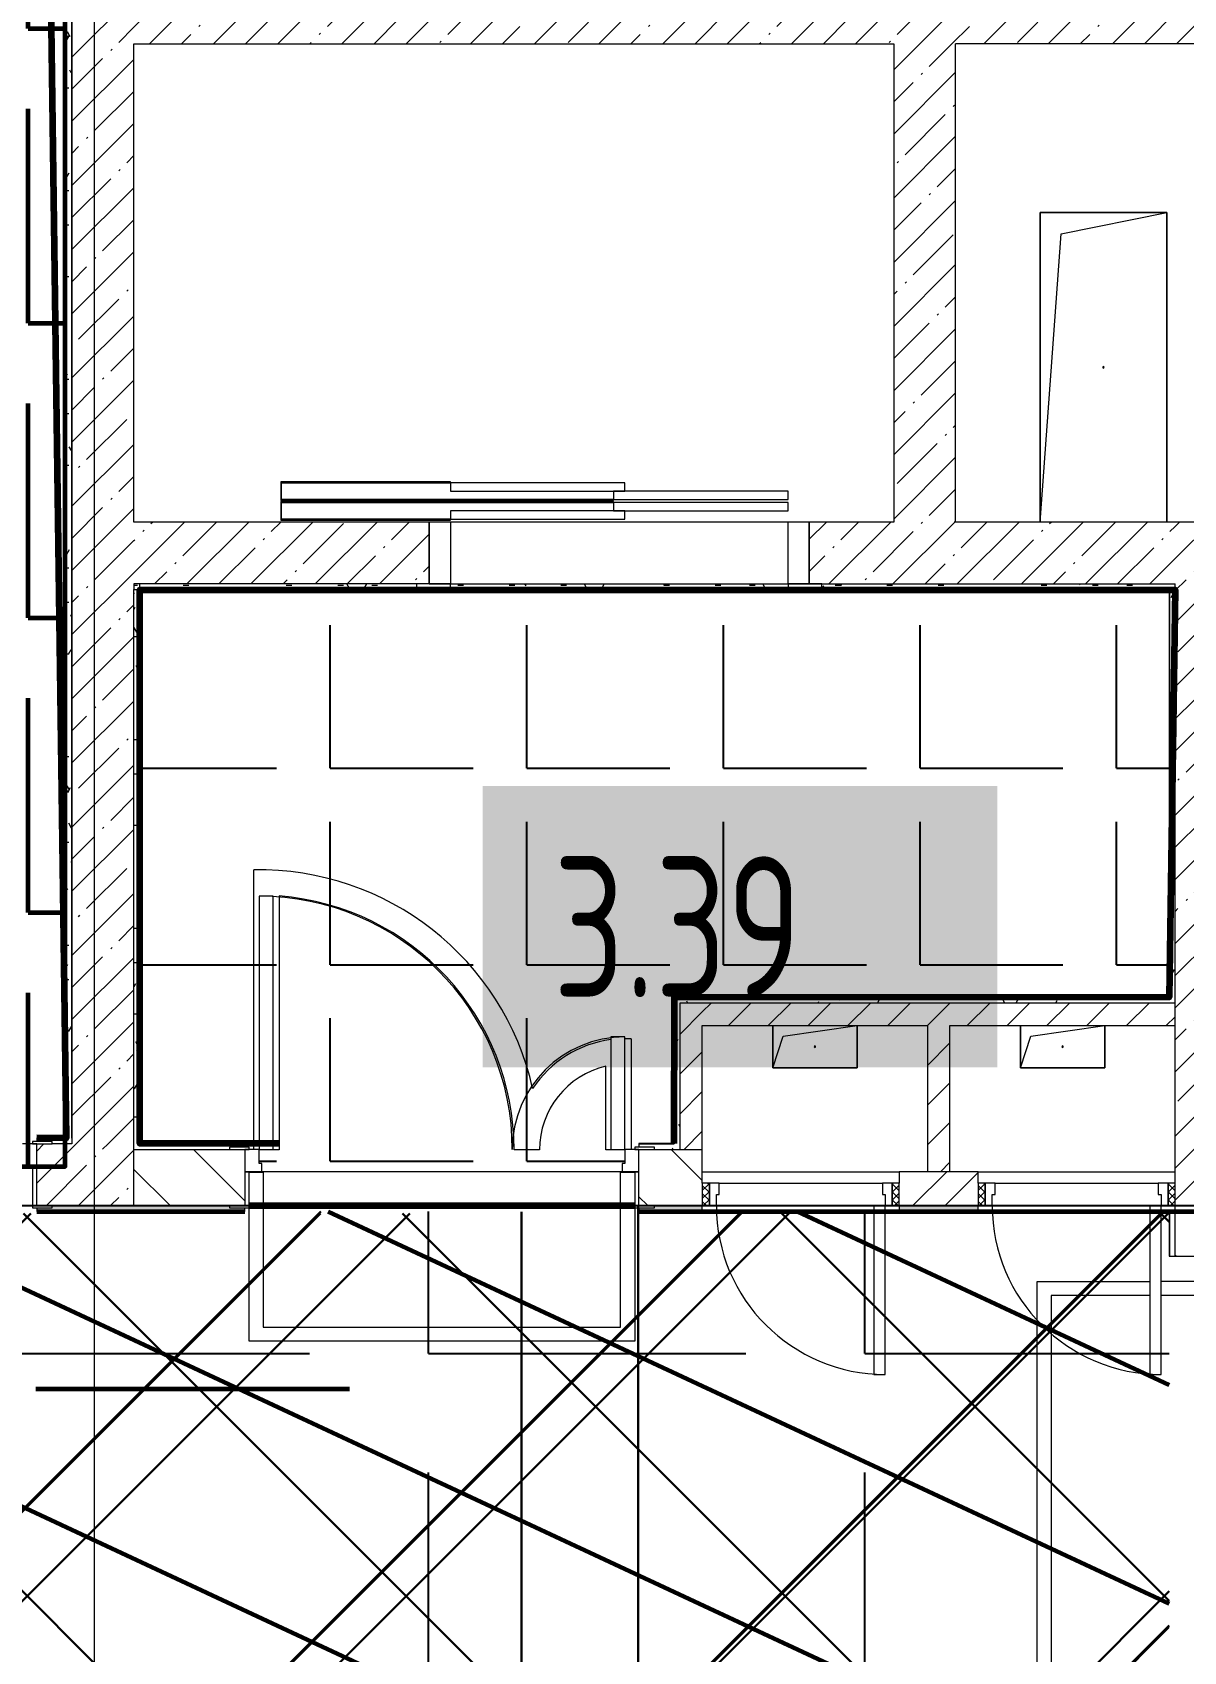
# Model space of a CAD drawing. Header units: millimetres. Extents: x -164500 to 426394, y -51911 to 102118.
# Drawn here: x 383667 to 387757, y 11815 to 17571 of the extents above; entities that cross this region are included whole.
import ezdxf

# ---------------------------------------------------------------- set-up
doc = ezdxf.new("R2010")
doc.units = ezdxf.units.MM
for name, color, linetype, lineweight in [('0) шлифовка', 5, 'Continuous', 60), ('1.4) Плинтус ПЛ-4', 6, 'Continuous', 60), ('284 стык. профилей', 1, 'Continuous', 120), ('370 ПК-1', 200, 'Continuous', 120), ('374 ПК-4', 211, 'Continuous', 120), ('469 плитка КР10 лестницы', 130, 'Continuous', 60), ('5.2) Л-1 Линолеум', 100, 'Continuous', 30), ('7.5) НЗ Линолеум Темпо ПЛЮС', 134, 'Continuous', 30), ('A-DOOR-2', 7, 'Continuous', 5), ('A-DOOR-FRAM-2', 7, 'Continuous', 5), ('A-FLOR', 7, 'Continuous', 9), ('A-GENM', 7, 'Continuous', 9), ('A-WALL', 7, 'Continuous', 5), ('I-WALL', 7, 'Continuous', 5), ('Оси', 7, 'Continuous', 9)]:
    doc.layers.add(name, color=color, linetype=linetype, lineweight=lineweight)
for name, color, linetype in [('1.2) плитка КР3', 160, 'Continuous'), ('2) защита вин плитк', 6, 'Continuous'), ('3.2.3) П-13', 5, 'Continuous')]:
    doc.layers.add(name, color=color, linetype=linetype)
for name, color, linetype, lineweight, true_color in [('A-DOOR-1', 7, 'Continuous', 5, 0xc0c0c0), ('A-DOOR-FRAM-1', 7, 'Continuous', 5, 0xc0c0c0), ('A-WALL-1', 9, 'Continuous', 5, 0x808080), ('A-WALL-FNSH-1', 9, 'Continuous', 5, 0x808080)]:
    doc.layers.add(name, color=color, linetype=linetype, lineweight=lineweight, true_color=true_color)
doc.styles.add('СПДС', font='ГОСТ тип А.ttf', dxfattribs={"width": 0.9})
pattern_1 = [(45, (289227.4, 1e-08), (-114.04925, 114.04925), []), (45, (289341.45, 1e-08), (-114.04925, 114.04925), [201.612, -40.322, 6.706, -33.617])]
pattern_2 = [(135, (289227.4, 1e-08), (-141.42136, -141.42136), [])]
pattern_3 = [(45, (289227.4, 1e-08), (-70.71068, 70.71068), [])]
pattern_4 = [(0, (289227.4, 1e-08), (243.84, 60.96), [20.117, -162.763, 20.117, -162.763, -975.36]), (0, (289227.4, 1e-08), (243.84, 60.96), [-365.76, 20.117, -345.643, 20.117, -162.763, -426.72]), (0, (289227.4, 1e-08), (243.84, 60.96), [-914.4, 20.117, -101.803, 20.117, -284.683]), (120, (289318.84, 30.48), (-174.71291, 180.691634), [20.117, -162.763, 20.117, -162.763, -975.36]), (120, (289318.84, 30.48), (-174.71291, 180.691634), [-365.76, 20.117, -345.643, 20.117, -162.763, -426.72]), (120, (289318.84, 30.48), (-174.71291, 180.691634), [-914.4, 20.117, -101.803, 20.117, -284.683]), (240, (289349.32, 152.4), (-69.12709, -241.651634), [20.117, -162.763, 20.117, -162.763, -975.36]), (240, (289349.32, 152.4), (-69.12709, -241.651634), [-365.76, 20.117, -345.643, 20.117, -162.763, -426.72]), (240, (289349.32, 152.4), (-69.12709, -241.651634), [-914.4, 20.117, -101.803, 20.117, -284.683])]
pattern_5 = [(45, (374218.4, 26822.1), (-747.606, 747.606), [])]

# ---------------------------------------------------------------- blocks, each defined once
blk = doc.blocks.new('GM_Отверстие прямоугольное _в плите_ - Отверстие-21604515-Объем проектирования 3 этажа')
at = {"layer": 'A-GENM'}
for p, q in [((-225, -550), (-225, 550)), ((-225, 550), (225, 550)), ((225, 550), (-225, 550)), ((-225, 550), (-225, -550)), ((-150, 475), (225, 550)), ((225, 550), (225, -550)), ((225, -550), (225, 550)), ((-225, -550), (-150, 475))]:
    blk.add_line(p, q, dxfattribs=at)
for start, end in [(360, 180), (180, 360)]:
    blk.add_arc((0, 0), 2.5, start, end, dxfattribs=at)
blk = doc.blocks.new('GM_Отверстие прямоугольное _в плите_ - Отверстие-21620300-Объем проектирования 3 этажа')
at = {"layer": 'A-GENM'}
for p, q in [((-150, -75), (-150, 75)), ((-150, 75), (-150, -75)), ((-112.5, 37.5), (150, 75)), ((150, 75), (150, -75)), ((150, -75), (150, 75)), ((-150, -75), (-112.5, 37.5)), ((150, -75), (-150, -75)), ((-150, -75), (150, -75))]:
    blk.add_line(p, q, dxfattribs=at)
for start, end in [(360, 180), (180, 360)]:
    blk.add_arc((0, 0), 2.5, start, end, dxfattribs=at)

msp = doc.modelspace()

# ---------------------------------------------------------------- hatches: boundary and pattern name
at = {"layer": '0) шлифовка', "true_color": 0x2776bb}
h = msp.add_hatch(dxfattribs=at)
h.set_pattern_fill('ANSI31', color=152, scale=222, angle=110)
h.set_pattern_definition([(155, (374218.4, 26829), (-297.882, -638.81), [])])
h.paths.add_polyline_path([(387706.402, 13379), (387677.402, 13379), (374218.402, 13379), (374218.402, 10620), (378430.902, 10620), (378430.902, 10621), (379212.402, 10621), (384786.395, 10621), (384786.395, 10622), (386435.177, 10622), (386625.402, 10621.105), (386625.402, 11341), (387706.402, 11341)])
at = {"layer": '1.2) плитка КР3'}
h = msp.add_hatch(dxfattribs=at)
h.set_pattern_fill('ANGLE', color=256, scale=100)
h.set_pattern_definition([(0, (378438.4, 17050), (0, 698.5), [508, -190.5]), (90, (378438.4, 17050), (-698.5, 4e-14), [508, -190.5])])
h.paths.add_polyline_path([(387706.402, 15589), (384048.402, 15589), (384048.402, 13621), (384422.402, 13621), (384446.633, 13600), (384472.402, 13600), (384472.402, 13550), (384482.402, 13550), (384482.402, 13520), (384437.402, 13520), (384437.402, 13400), (385807.402, 13400), (385807.402, 13520), (385762.402, 13520), (385762.402, 13550), (385772.402, 13550), (385772.402, 13600), (385807.402, 13600), (385807.402, 13608), (385822.402, 13608), (385822.402, 13620), (385822.402, 13621), (385946.402, 13621), (385946.402, 14141), (387706.402, 14141)])
at = {"layer": '2) защита вин плитк'}
h = msp.add_hatch(dxfattribs=at)
h.set_pattern_fill('ANSI31', color=256, scale=333)
h.set_pattern_definition(pattern_5)
h.paths.add_polyline_path([(387706.402, 13372.054), (387677.402, 13372.054), (374218.402, 13372.054), (374218.402, 10613.054), (378430.902, 10613.054), (378430.902, 10614.054), (379212.402, 10614.054), (384786.395, 10614.054), (384786.395, 10615.054), (386435.177, 10615.054), (386625.402, 10614.159), (386625.402, 11334.054), (387706.402, 11334.054)])
h = msp.add_hatch(dxfattribs=at)
h.set_pattern_fill('ANSI31', color=256, scale=333)
h.set_pattern_definition(pattern_5)
h.paths.add_polyline_path([(387706.402, 13372.054), (387677.402, 13372.054), (374218.402, 13372.054), (374218.402, 10613.054), (378430.902, 10613.054), (378430.902, 10614.054), (379212.402, 10614.054), (384786.395, 10614.054), (384786.395, 10615.054), (386435.177, 10615.054), (386625.402, 10614.159), (386625.402, 11334.054), (387706.402, 11334.054)])
at = {"layer": '3.2.3) П-13'}
h = msp.add_hatch(dxfattribs=at)
h.set_pattern_fill('ANGLE', color=256, scale=222)
h.set_pattern_definition([(0, (374218.4, 26829), (0, 1550.67), [1127.76, -422.91]), (90, (374218.4, 26829), (-1550.67, 9e-14), [1127.76, -422.91])])
h.paths.add_polyline_path([(387706.402, 13379), (387677.402, 13379), (374218.402, 13379), (374218.402, 10620), (378430.902, 10620), (378430.902, 10621), (379212.402, 10621), (384786.395, 10621), (384786.395, 10622), (386435.177, 10622), (386625.402, 10621.105), (386625.402, 11341), (387706.402, 11341)])
at = {"layer": '469 плитка КР10 лестницы'}
h = msp.add_hatch(dxfattribs=at)
h.set_pattern_fill('ANGLE', color=256, scale=150)
h.set_pattern_definition([(0, (494712.8, 27014.1), (0, 1047.75), [762, -285.75]), (90, (494712.8, 27014.1), (-1047.75, 6e-14), [762, -285.75])])
h.paths.add_polyline_path([(382279.402, 13539.059), (383783.402, 13539.059), (383783.402, 17770.059), (382279.402, 17770.059)])
at = {"layer": '5.2) Л-1 Линолеум'}
h = msp.add_hatch(dxfattribs=at)
h.set_pattern_fill('ANSI37', color=256, scale=300)
h.set_pattern_definition([(45, (374218.4, 26829), (-673.52, 673.52), []), (135, (374218.4, 26829), (-673.52, -673.52), [])])
h.paths.add_polyline_path([(387706.402, 13372.054), (387677.402, 13372.054), (374218.402, 13372.054), (374218.402, 10613.054), (378430.902, 10613.054), (378430.902, 10614.054), (379212.402, 10614.054), (384786.395, 10614.054), (384786.395, 10615.054), (386435.177, 10615.054), (386625.402, 10614.159), (386625.402, 11334.054), (387706.402, 11334.054)])
at = {"layer": '7.5) НЗ Линолеум Темпо ПЛЮС'}
h = msp.add_hatch(dxfattribs=at)
h.set_pattern_fill('ANSI31', color=256, scale=333)
h.set_pattern_definition([(45, (374218.4, 26829), (-747.606, 747.606), [])])
h.paths.add_polyline_path([(387706.402, 13379), (387677.402, 13379), (374218.402, 13379), (374218.402, 10620), (378430.902, 10620), (378430.902, 10621), (379212.402, 10621), (384786.395, 10621), (384786.395, 10622), (386435.177, 10622), (386625.402, 10621.105), (386625.402, 11341), (387706.402, 11341)])
at = {"layer": 'A-DOOR-2'}
h = msp.add_hatch(dxfattribs=at)
h.set_pattern_fill('FP_119', color=256, angle=180, style=0, pattern_type=2)
h.set_pattern_definition([(315, (384458.491, 13335.315), (14.14214, 14.14214), []), (45, (384458.491, 13335.315), (-14.14214, 14.14214), [])])
h.paths.add_polyline_path([(386047.402, 13400), (386072.402, 13402.222), (386072.402, 13480), (386047.402, 13480), (386047.402, 13436.679)])
h = msp.add_hatch(dxfattribs=at)
h.set_pattern_fill('FP_119', color=256, angle=180, style=0, pattern_type=2)
h.set_pattern_definition([(315, (385438.491, 13335.315), (14.14214, 14.14214), []), (45, (385438.491, 13335.315), (-14.14214, 14.14214), [])])
h.paths.add_polyline_path([(387052.402, 13400), (387052.402, 13480), (387027.402, 13480), (387027.402, 13400)])
at = {"layer": 'A-DOOR-FRAM-2'}
h = msp.add_hatch(dxfattribs=at)
h.set_pattern_fill('FP_120', color=256, angle=180, style=0, pattern_type=2)
h.set_pattern_definition([(225, (386581.286, 13335.315), (14.1421, -14.1421), []), (315, (386581.286, 13335.315), (14.1421, 14.1421), [])])
h.paths.add_polyline_path([(386747.402, 13400), (386747.402, 13480), (386722.402, 13480), (386722.402, 13400)])
h = msp.add_hatch(dxfattribs=at)
h.set_pattern_fill('FP_120', color=256, angle=180, style=0, pattern_type=2)
h.set_pattern_definition([(225, (387561.286, 13335.315), (14.1421, -14.1421), []), (315, (387561.286, 13335.315), (14.1421, 14.1421), [])])
h.paths.add_polyline_path([(387702.402, 13400), (387727.402, 13400), (387727.402, 13480), (387702.402, 13480), (387702.402, 13402.5)])
at = {"layer": 'I-WALL'}
h = msp.add_hatch(dxfattribs=at)
h.set_pattern_fill('FP_191', color=256, style=0, pattern_type=2)
h.set_pattern_definition(pattern_4)
h.paths.add_polyline_path([(383807.402, 13640), (383805.346, 17770), (383787.402, 17770), (383787.402, 13641)])
h = msp.add_hatch(dxfattribs=at)
h.set_pattern_fill('FP_1', color=256, style=0, pattern_type=2)
h.set_pattern_definition(pattern_1)
h.paths.add_polyline_path([(384027.402, 13620), (384027.402, 17750), (383807.402, 17750), (383807.402, 13620), (383901.696, 13620)])
h = msp.add_hatch(dxfattribs=at)
h.set_pattern_fill('FP_1', color=256, style=0, pattern_type=2)
h.set_pattern_definition(pattern_1)
h.paths.add_polyline_path([(389787.402, 17530), (389807.402, 17530), (389807.402, 17750), (384027.402, 17750), (384027.402, 17530), (389760.468, 17530)])
h = msp.add_hatch(dxfattribs=at)
h.set_pattern_fill('FP_1', color=256, style=0, pattern_type=2)
h.set_pattern_definition(pattern_1)
h.paths.add_polyline_path([(386727.402, 15830), (386947.402, 15830), (386947.402, 17530), (386727.402, 17530), (386727.402, 17123.184)])
h = msp.add_hatch(dxfattribs=at)
h.set_pattern_fill('FP_1', color=256, style=0, pattern_type=2)
h.set_pattern_definition(pattern_1)
h.paths.add_polyline_path([(386427.402, 15610), (387727.402, 15610), (387727.402, 15830), (386427.402, 15830), (386427.402, 15651.044)])
h.paths.add_polyline_path([(384047.402, 15610), (385077.402, 15610), (385077.402, 15830), (384027.402, 15830), (384027.402, 15610), (384047.182, 15610)])
h = msp.add_hatch(dxfattribs=at)
h.set_pattern_fill('FP_1', color=256, style=0, pattern_type=2)
h.set_pattern_definition(pattern_1)
h.paths.add_polyline_path([(387947.402, 13620), (387947.402, 15830), (387727.402, 15830), (387727.402, 13620), (387927.402, 13620)])
h = msp.add_hatch(dxfattribs=at)
h.set_pattern_fill('FP_191', color=256, style=0, pattern_type=2)
h.set_pattern_definition(pattern_4)
h.paths.add_polyline_path([(384038.132, 13600), (384047.402, 13600), (384047.402, 15589), (384027.402, 15590), (384027.402, 13600)])
h.paths.add_polyline_path([(384047.402, 15590), (384047.182, 15610), (384027.402, 15610), (384029.458, 15590), (384038.132, 15590)])
h = msp.add_hatch(dxfattribs=at)
h.set_pattern_fill('FP_191', color=256, style=0, pattern_type=2)
h.set_pattern_definition(pattern_4)
h.paths.add_polyline_path([(387707.402, 15590), (387707.112, 15610), (384047.402, 15610), (384048.98, 15590), (386947.402, 15590)])
h = msp.add_hatch(dxfattribs=at)
h.set_pattern_fill('FP_191', color=256, style=0, pattern_type=2)
h.set_pattern_definition(pattern_4)
h.paths.add_polyline_path([(387727.402, 14140), (387727.399, 14140.241), (387727.402, 15610), (387707.402, 15589), (387707.402, 14140)])
h.paths.add_polyline_path([(387707.402, 15590), (387727.402, 15610), (387707.402, 15610)])
h = msp.add_hatch(dxfattribs=at)
h.set_pattern_fill('FP_191', color=256, style=0, pattern_type=2)
h.set_pattern_definition(pattern_4)
h.paths.add_polyline_path([(385967.402, 13620), (385967.402, 14140), (385947.402, 14140), (385947.402, 13620)])
h = msp.add_hatch(dxfattribs=at)
h.set_pattern_fill('FP_191', color=256, style=0, pattern_type=2)
h.set_pattern_definition(pattern_4)
h.paths.add_polyline_path([(387420.76, 14120), (387727.402, 14120), (387706.402, 14140), (385967.402, 14140), (385967.402, 14120), (387353.503, 14120)])
h.paths.add_polyline_path([(387727.402, 14120), (387727.402, 14140), (387707.402, 14140)])
h = msp.add_hatch(dxfattribs=at)
h.set_pattern_fill('FP_22', color=256, style=0, pattern_type=2)
h.set_pattern_definition(pattern_3)
h.paths.add_polyline_path([(385967.402, 13600), (386047.402, 13600), (386047.402, 14120), (385967.402, 14120), (385967.402, 13620)])
h = msp.add_hatch(dxfattribs=at)
h.set_pattern_fill('FP_22', color=256, style=0, pattern_type=2)
h.set_pattern_definition(pattern_3)
h.paths.add_polyline_path([(386977.784, 14040), (387727.402, 14040), (387727.402, 14120), (386047.402, 14120), (386047.402, 14040), (386927.402, 14040)])
h = msp.add_hatch(dxfattribs=at)
h.set_pattern_fill('FP_22', color=256, style=0, pattern_type=2)
h.set_pattern_definition(pattern_3)
h.paths.add_polyline_path([(386847.402, 13520), (386927.402, 13520), (386927.402, 14040), (386847.402, 14040), (386847.402, 13828.885)])
h = msp.add_hatch(dxfattribs=at)
h.set_pattern_fill('FP_1', color=256, style=0, pattern_type=2)
h.set_pattern_definition(pattern_1)
h.paths.add_polyline_path([(383737.402, 13400), (384027.402, 13400), (384027.402, 13620), (383682.402, 13620), (383682.402, 13400), (383717.402, 13400)])
h.paths.add_polyline_path([(382282.402, 13400), (382281.047, 13620), (382037.402, 13620), (382037.402, 13400), (382257.402, 13400)])
h = msp.add_hatch(dxfattribs=at)
h.set_pattern_fill('FP_191', color=256, style=0, pattern_type=2)
h.set_pattern_definition(pattern_4)
h.paths.add_polyline_path([(383805.169, 13620), (383807.402, 13620), (383807.402, 13640), (383682.402, 13640), (383682.402, 13628), (383737.402, 13628), (383737.402, 13620), (383787.402, 13620)])
h.paths.add_polyline_path([(382280.402, 13628), (382277.402, 13640), (382257.402, 13640), (382257.402, 13628), (382277.402, 13628)])
h.paths.add_polyline_path([(382280.802, 13628), (382282.402, 13628), (382282.402, 13640), (382278.402, 13640)])
h = msp.add_hatch(dxfattribs=at)
h.set_pattern_fill('FP_23', color=256, style=0, pattern_type=2)
h.set_pattern_definition(pattern_2)
h.paths.add_polyline_path([(384027.402, 13400), (384422.402, 13400), (384422.402, 13600), (384027.402, 13600), (384027.402, 13436.679)])
h.paths.add_polyline_path([(385822.402, 13400), (386047.402, 13400), (386047.402, 13600), (385822.402, 13600), (385822.402, 13436.679)])
h = msp.add_hatch(dxfattribs=at)
h.set_pattern_fill('FP_191', color=256, style=0, pattern_type=2)
h.set_pattern_definition(pattern_4)
h.paths.add_polyline_path([(385967.402, 13600), (385967.402, 13620), (385947.402, 13620)])
h.paths.add_polyline_path([(385946.602, 13600), (385967.402, 13600), (385946.402, 13620), (385822.402, 13620), (385822.402, 13608), (385877.402, 13608), (385877.402, 13600), (385904.962, 13600)])
h.paths.add_polyline_path([(384080.27, 13600), (384367.402, 13600), (384367.402, 13608), (384422.402, 13608), (384422.402, 13620), (384048.402, 13620), (384047.402, 13600)])
h = msp.add_hatch(dxfattribs=at)
h.set_pattern_fill('FP_1', color=256, style=0, pattern_type=2)
h.set_pattern_definition(pattern_1)
h.paths.add_polyline_path([(388877.402, 13400), (388877.402, 13620), (387727.402, 13620), (387727.402, 13400), (388847.402, 13400)])
h = msp.add_hatch(dxfattribs=at)
h.set_pattern_fill('FP_79', color=256, style=0, pattern_type=2)
h.set_pattern_definition([(45, (289227.4, 1e-08), (-171.0739, 171.0739), []), (45, (289341.45, 1e-08), (-171.0739, 171.0739), [])])
h.paths.add_polyline_path([(386927.402, 13400), (387027.402, 13400), (387027.402, 13520), (386747.402, 13520), (386747.402, 13400), (386926.745, 13400)])
h = msp.add_hatch(dxfattribs=at)
h.set_pattern_fill('FP_191', color=256, style=0, pattern_type=2)
h.set_pattern_definition(pattern_4)
h.paths.add_polyline_path([(386747.402, 13380), (387027.402, 13380), (387027.402, 13400), (386747.402, 13400)])
h.paths.add_polyline_path([(386047.402, 13380), (386047.402, 13400), (385877.402, 13400), (385877.402, 13392), (385822.402, 13392), (385823.824, 13380), (386040.116, 13380)])
h.paths.add_polyline_path([(382017.402, 13380), (382282.402, 13380), (382282.402, 13392), (382227.402, 13392), (382227.402, 13400), (381507.402, 13400), (381507.402, 13392), (381477.402, 13392), (381477.402, 13380), (381862.58, 13380)])
h.paths.add_polyline_path([(383888.044, 13380), (384422.402, 13380), (384422.402, 13392), (384367.402, 13392), (384367.402, 13400), (383737.402, 13400), (383737.402, 13392), (383682.402, 13392), (383683.75, 13380), (383807.402, 13380)])
h.paths.add_polyline_path([(380527.402, 13380), (380527.402, 13392), (380497.402, 13392), (380497.402, 13400), (379657.402, 13400), (379657.402, 13392), (379627.402, 13392), (379627.402, 13380), (380497.402, 13380)])
h.paths.add_polyline_path([(378637.402, 13380), (378677.402, 13380), (378677.402, 13392), (378647.402, 13392), (378647.402, 13400), (377427.402, 13400), (377427.402, 13380), (378600.952, 13380)])
h.paths.add_polyline_path([(374218.402, 13380), (374337.402, 13380), (374337.402, 13392), (374307.402, 13392), (374307.402, 13400), (374217.402, 13400), (374218.087, 13386.305)])
h.paths.add_polyline_path([(376727.402, 13380), (376727.402, 13400), (376545.801, 13400), (376545.801, 13380), (376677.402, 13380)])
h.paths.add_polyline_path([(375287.402, 13380), (375845.801, 13380), (375845.801, 13400), (375317.402, 13400), (375317.402, 13392), (375287.402, 13392)])
h = msp.add_hatch(dxfattribs=at)
h.set_pattern_fill('FP_23', color=256, style=0, pattern_type=2)
h.set_pattern_definition(pattern_2)
h.paths.add_polyline_path([(387927.402, 10600), (387927.402, 11320), (387727.402, 11320), (387727.402, 10600), (387845.348, 10600)])
h.paths.add_polyline_path([(387924.04, 13220), (387927.402, 13220), (387927.402, 13400), (387727.402, 13400), (387727.402, 13220), (387845.348, 13220)])

# ---------------------------------------------------------------- linework, layer by layer
msp.add_lwpolyline([(414057.402, 10600), (374197.402, 10600), (374197.402, 13400), (414057.402, 13400)], close=True)
at = {"layer": '0) шлифовка'}
msp.add_lwpolyline([(383679.431, 12748.509), (384794.378, 12748.509)], dxfattribs=at)
at = {"layer": '1.4) Плинтус ПЛ-4'}
for points in [[(383682.402, 13379), (384422.402, 13379)], [(385822.402, 13379), (388877.402, 13379)]]:
    msp.add_lwpolyline(points, dxfattribs=at)
at = {"layer": '284 стык. профилей'}
msp.add_lwpolyline([(384437.402, 13400), (385807.282, 13400)], dxfattribs=at)
at = {"layer": '370 ПК-1'}
msp.add_lwpolyline([(384543.888, 13621), (384048.402, 13621), (384048.402, 15589), (387727.402, 15589), (387706.402, 14141), (385947.402, 14140), (385946.402, 13621)], dxfattribs=at)
at = {"layer": '374 ПК-4'}
msp.add_lwpolyline([(384715.447, 17771), (383731.649, 17771), (383787.402, 13640), (383682.402, 13641)], dxfattribs=at)
at = {"layer": '469 плитка КР10 лестницы'}
msp.add_lwpolyline([(382279.402, 13539.059), (383783.402, 13539.059), (383783.402, 17770.059), (382279.402, 17770.059)], close=True, dxfattribs=at)
at = {"layer": '7.5) НЗ Линолеум Темпо ПЛЮС'}
for points in [[(385405.21, 10598.941), (385405.21, 13377.941)], [(385819.21, 10620.941), (385819.21, 13399.941)]]:
    msp.add_lwpolyline(points, dxfattribs=at)
at = {"layer": 'A-DOOR-1'}
for p, q in [((385772.402, 15970), (385152.402, 15970)), ((385152.402, 15970), (385152.402, 15940)), ((385772.402, 15940), (385772.402, 15970)), ((385152.402, 15940), (385772.402, 15940)), ((386352.402, 15940), (385732.402, 15940)), ((385732.402, 15940), (385732.402, 15910)), ((385732.402, 15910), (386352.402, 15910)), ((386352.402, 15900), (385732.402, 15900)), ((385732.402, 15900), (385732.402, 15870)), ((386352.402, 15910), (386352.402, 15940)), ((386352.402, 15870), (386352.402, 15900)), ((385152.402, 15830), (385077.402, 15830)), ((385077.402, 15830), (385077.402, 15610)), ((385772.402, 15870), (385152.402, 15870)), ((385152.402, 15870), (385152.402, 15840)), ((385152.402, 15840), (385772.402, 15840)), ((386352.402, 15830), (385152.402, 15830)), ((385152.402, 15830), (385152.402, 15610)), ((385732.402, 15870), (386352.402, 15870)), ((385772.402, 15840), (385772.402, 15870)), ((386352.402, 15610), (386352.402, 15830)), ((386427.402, 15830), (386352.402, 15830)), ((386427.402, 15610), (386427.402, 15830)), ((385152.402, 15610), (385032.402, 15610)), ((385032.402, 15610), (385032.402, 15595)), ((385077.402, 15610), (385152.402, 15610)), ((385152.402, 15610), (386352.402, 15610)), ((385152.402, 15595), (385152.402, 15610)), ((386352.402, 15610), (386427.402, 15610)), ((386472.402, 15610), (386352.402, 15610)), ((386352.402, 15610), (386352.402, 15595)), ((386472.402, 15595), (386472.402, 15610)), ((385032.402, 15595), (385152.402, 15595)), ((386352.402, 15595), (386472.402, 15595)), ((384472.402, 14500), (384472.402, 13600)), ((384522.402, 14500), (384472.402, 14500)), ((384522.402, 13600), (384522.402, 14500)), ((385772.402, 14000), (385722.402, 14000)), ((385722.402, 14000), (385722.402, 13600)), ((385772.402, 13600), (385772.402, 14000)), ((384472.402, 13600), (384522.402, 13600)), ((385722.402, 13600), (385772.402, 13600)), ((386697.402, 13400), (386657.402, 13400)), ((386657.402, 13400), (386657.402, 12800)), ((386697.402, 12800), (386697.402, 13400)), ((387677.402, 13400), (387637.402, 13400)), ((387637.402, 13400), (387637.402, 12800)), ((387677.402, 12800), (387677.402, 13400)), ((386657.402, 12800), (386697.402, 12800)), ((387637.402, 12800), (387677.402, 12800))]:
    msp.add_line(p, q, dxfattribs=at)
for centre, radius, start, end in [((384472.402, 13600), 900, 0, 90), ((385772.402, 13600), 400, 90, 180), ((386697.402, 13400), 600, 180, 270), ((387677.402, 13400), 600, 180, 270)]:
    msp.add_arc(centre, radius, start, end, dxfattribs=at)
at = {"layer": 'A-DOOR-FRAM-1'}
for p, q in [((385152.402, 15973), (384549.402, 15973)), ((384549.402, 15973), (384549.402, 15907)), ((384552.402, 15910), (384552.402, 15970)), ((384552.402, 15970), (385152.402, 15970)), ((385152.402, 15970), (385152.402, 15973)), ((384549.402, 15907), (385732.402, 15907)), ((385732.402, 15903), (384549.402, 15903)), ((384549.402, 15903), (384549.402, 15837)), ((385732.402, 15910), (384552.402, 15910)), ((384552.402, 15840), (384552.402, 15900)), ((384552.402, 15900), (385732.402, 15900)), ((385732.402, 15907), (385732.402, 15910)), ((385732.402, 15900), (385732.402, 15903)), ((384549.402, 15837), (385152.402, 15837)), ((385152.402, 15840), (384552.402, 15840)), ((385152.402, 15837), (385152.402, 15840)), ((383682.402, 13620), (383632.402, 13620)), ((383737.402, 13628), (383667.402, 13628)), ((383667.402, 13628), (383667.402, 13620)), ((383667.402, 13620), (383737.402, 13620)), ((383682.402, 13540), (383682.402, 13620)), ((383737.402, 13620), (383737.402, 13628)), ((384437.402, 13608), (384367.402, 13608)), ((384367.402, 13608), (384367.402, 13600)), ((384367.402, 13600), (384437.402, 13600)), ((384472.402, 13600), (384422.402, 13600)), ((384422.402, 13600), (384422.402, 13520)), ((384437.402, 13600), (384437.402, 13608)), ((384472.402, 13550), (384472.402, 13600)), ((385772.402, 13600), (385772.402, 13550)), ((385822.402, 13600), (385772.402, 13600)), ((385877.402, 13608), (385807.402, 13608)), ((385807.402, 13608), (385807.402, 13600)), ((385807.402, 13600), (385877.402, 13600)), ((385822.402, 13520), (385822.402, 13600)), ((385877.402, 13600), (385877.402, 13608)), ((383622.402, 13540), (383682.402, 13540)), ((383682.402, 13540), (383667.402, 13540)), ((383667.402, 13540), (383667.402, 13400)), ((383682.402, 13400), (383682.402, 13540)), ((384482.402, 13550), (384472.402, 13550)), ((384482.402, 13520), (384482.402, 13550)), ((385772.402, 13550), (385762.402, 13550)), ((385762.402, 13550), (385762.402, 13520)), ((384422.402, 13520), (384482.402, 13520)), ((384437.402, 13520), (384422.402, 13520)), ((384422.402, 13520), (384422.402, 13400)), ((384437.402, 13400), (384437.402, 13520)), ((385762.402, 13520), (385822.402, 13520)), ((385822.402, 13520), (385807.402, 13520)), ((385807.402, 13520), (385807.402, 13400)), ((385822.402, 13400), (385822.402, 13520)), ((386072.402, 13480), (386047.402, 13480)), ((386047.402, 13480), (386047.402, 13400)), ((386107.402, 13480), (386072.402, 13480)), ((386072.402, 13480), (386072.402, 13400)), ((386072.402, 13400), (386072.402, 13480)), ((386107.402, 13440), (386107.402, 13480)), ((386107.402, 13480), (386687.402, 13480)), ((386722.402, 13480), (386687.402, 13480)), ((386687.402, 13480), (386687.402, 13440)), ((386722.402, 13400), (386722.402, 13480)), ((386722.402, 13480), (386722.402, 13400)), ((386747.402, 13480), (386722.402, 13480)), ((386747.402, 13400), (386747.402, 13480)), ((387052.402, 13480), (387027.402, 13480)), ((387027.402, 13480), (387027.402, 13400)), ((387087.402, 13480), (387052.402, 13480)), ((387052.402, 13480), (387052.402, 13400)), ((387052.402, 13400), (387052.402, 13480)), ((387087.402, 13440), (387087.402, 13480)), ((387087.402, 13480), (387667.402, 13480)), ((387702.402, 13480), (387667.402, 13480)), ((387667.402, 13480), (387667.402, 13440)), ((387702.402, 13400), (387702.402, 13480)), ((387702.402, 13480), (387702.402, 13400)), ((387727.402, 13480), (387702.402, 13480)), ((387727.402, 13400), (387727.402, 13480)), ((386097.402, 13400), (386097.402, 13440)), ((386097.402, 13440), (386107.402, 13440)), ((386687.402, 13440), (386697.402, 13440)), ((386697.402, 13440), (386697.402, 13400)), ((387077.402, 13400), (387077.402, 13440)), ((387077.402, 13440), (387087.402, 13440)), ((387667.402, 13440), (387677.402, 13440)), ((387677.402, 13440), (387677.402, 13400)), ((383667.402, 13400), (383682.402, 13400)), ((383737.402, 13400), (383667.402, 13400)), ((383667.402, 13400), (383667.402, 13392)), ((383667.402, 13392), (383737.402, 13392)), ((383737.402, 13392), (383737.402, 13400)), ((384437.402, 13400), (384367.402, 13400)), ((384367.402, 13400), (384367.402, 13392)), ((384367.402, 13392), (384437.402, 13392)), ((384422.402, 13400), (384437.402, 13400)), ((384437.402, 13392), (384437.402, 13400)), ((385807.402, 13400), (385822.402, 13400)), ((385877.402, 13400), (385807.402, 13400)), ((385807.402, 13400), (385807.402, 13392)), ((385807.402, 13392), (385877.402, 13392)), ((385877.402, 13392), (385877.402, 13400)), ((386047.402, 13400), (386072.402, 13400)), ((386072.402, 13400), (386097.402, 13400)), ((386657.402, 13400), (386097.402, 13400)), ((386697.402, 13400), (386722.402, 13400)), ((386722.402, 13400), (386747.402, 13400)), ((387027.402, 13400), (387052.402, 13400)), ((387052.402, 13400), (387077.402, 13400)), ((387637.402, 13400), (387077.402, 13400)), ((387677.402, 13400), (387702.402, 13400)), ((387702.402, 13400), (387727.402, 13400))]:
    msp.add_line(p, q, dxfattribs=at)
at = {"layer": 'A-FLOR'}
for p, q in [((383786.402, 13639.81), (383786.402, 17750)), ((384047.402, 13620), (384047.402, 15589)), ((384048.402, 15590), (387707.402, 15590)), ((387707.402, 15589), (387707.402, 14140)), ((384453.888, 13600), (384453.888, 14593.228)), ((384543.888, 14500.717), (384543.888, 13598.429)), ((387706.402, 14140), (385947.402, 14140)), ((385947.402, 14140), (385947.402, 13620)), ((385795.046, 13992.862), (385795.046, 13600)), ((385705.046, 13598.429), (385705.046, 13895.561)), ((384397.402, 13620), (384048.402, 13620)), ((384543.888, 13598.429), (384472.402, 13598.429)), ((385468.877, 13598.429), (385378.877, 13598.429)), ((385772.402, 13598.429), (385705.046, 13598.429)), ((385807.402, 13520), (384437.402, 13520)), ((384437.402, 13518.429), (384487.282, 13518.429)), ((384487.282, 13518.429), (384487.282, 12968.429)), ((385757.282, 12968.429), (385757.282, 13518.429)), ((385757.282, 13518.429), (385807.282, 13518.429)), ((385807.282, 13518.429), (385807.282, 12918.429)), ((384437.282, 12918.429), (384437.282, 13392)), ((387237.402, 11455), (387237.402, 13130)), ((387237.402, 13130), (387637.402, 13130)), ((387907.402, 13130), (387677.402, 13130)), ((387637.402, 13080), (387287.402, 13080)), ((387287.402, 13080), (387287.402, 11505)), ((387907.402, 13080), (387677.402, 13080)), ((384487.282, 12968.429), (385757.282, 12968.429)), ((385807.282, 12918.429), (384437.282, 12918.429))]:
    msp.add_line(p, q, dxfattribs=at)
for centre, radius, start, end in [((384473.877, 13598.429), 995, 12.6705364, 91.151096), ((384473.877, 13598.429), 995, 12.6705364, 91.151096), ((384473.877, 13598.429), 905, 360, 85.5631287), ((384473.877, 13598.429), 905, 0, 85.5631287), ((385773.877, 13598.429), 395, 97.4973964, 146.4595151), ((385773.877, 13598.429), 395, 97.4973964, 146.4595151), ((385773.877, 13598.429), 395, 86.9279887, 90.2183842), ((385773.877, 13598.429), 395, 86.9279887, 90.2183842), ((385773.877, 13598.429), 305, 103.0427029, 180), ((385773.877, 13598.429), 305, 103.0427029, 180)]:
    msp.add_arc(centre, radius, start, end, dxfattribs=at)
at = {"layer": 'A-WALL'}
for p, q in [((383787.402, 13640), (383787.402, 17770)), ((383807.402, 17750), (383807.402, 13620)), ((383807.402, 13640), (383807.402, 17750)), ((384047.402, 15610), (384047.402, 13620)), ((386352.402, 15610), (387727.402, 15610)), ((387727.402, 13480), (387727.402, 15610)), ((384027.402, 13400), (384027.402, 15590)), ((385947.402, 14140), (385947.402, 14140)), ((387707.402, 14140), (387706.402, 14140)), ((383787.402, 13640), (383682.402, 13640)), ((383807.402, 13620), (383737.402, 13620)), ((384027.402, 13600), (384367.402, 13600)), ((385822.402, 13620), (385947.402, 13620)), ((385877.402, 13600), (386047.402, 13600)), ((383737.402, 13400), (384367.402, 13400)), ((386047.402, 13400), (385877.402, 13400)), ((386747.402, 13400), (387027.402, 13400)), ((387727.402, 13220), (387727.402, 13400))]:
    msp.add_line(p, q, dxfattribs=at)
at = {"layer": 'A-WALL-1'}
for p, q in [((384027.402, 15830), (384027.402, 17530)), ((384027.402, 17530), (386727.402, 17530)), ((386727.402, 17530), (386727.402, 15830)), ((386947.402, 15830), (386947.402, 17530)), ((390027.402, 17530), (386947.402, 17530)), ((385077.402, 15830), (384027.402, 15830)), ((385077.402, 15610), (385077.402, 15830)), ((386727.402, 15830), (386427.402, 15830)), ((386427.402, 15830), (386427.402, 15610)), ((387947.402, 15830), (386947.402, 15830)), ((385152.402, 15610), (384027.402, 15610)), ((384027.402, 15590), (384047.402, 15590)), ((387707.402, 15590), (387707.402, 15589)), ((385967.402, 14120), (385967.402, 13600)), ((387727.402, 14120), (385967.402, 14120)), ((386047.402, 13480), (386047.402, 14040)), ((386047.402, 14040), (386847.402, 14040)), ((386847.402, 14040), (386847.402, 13520)), ((386927.402, 14040), (387727.402, 14040)), ((386927.402, 13520), (386927.402, 14040)), ((383682.402, 13640), (383682.402, 13628)), ((384048.402, 13620), (384047.402, 13620)), ((384422.402, 13608), (384422.402, 13620)), ((385822.402, 13620), (385822.402, 13608)), ((387027.402, 13520), (386747.402, 13520)), ((386747.402, 13520), (386747.402, 13480)), ((387027.402, 13480), (387027.402, 13520)), ((383682.402, 13392), (383682.402, 13380)), ((383682.402, 13380), (384422.402, 13380)), ((384422.402, 13380), (384422.402, 13392)), ((385822.402, 13392), (385822.402, 13380)), ((385822.402, 13380), (386047.402, 13380)), ((386047.402, 13380), (386047.402, 13400)), ((386747.402, 13400), (386747.402, 13380)), ((386747.402, 13380), (387027.402, 13380)), ((387027.402, 13380), (387027.402, 13400)), ((387707.402, 13380), (387707.402, 13220)), ((387727.402, 13380), (387707.402, 13380)), ((387927.402, 13400), (387727.402, 13400)), ((388847.402, 13400), (387727.402, 13400)), ((387707.402, 13220), (387947.402, 13220))]:
    msp.add_line(p, q, dxfattribs=at)
at = {"layer": 'A-WALL-FNSH-1'}
for p, q in [((384048.402, 15590), (384047.402, 15590)), ((384047.402, 15589), (387706.402, 15589)), ((384048.402, 13621), (384048.402, 15590)), ((387706.402, 15589), (387706.402, 14141)), ((387706.402, 14141), (385946.402, 14141)), ((385946.402, 14141), (385946.402, 13621)), ((383785.402, 13641), (383682.402, 13641)), ((383682.402, 13641), (383682.402, 13640)), ((384422.402, 13621), (384048.402, 13621)), ((384048.402, 13620), (384422.402, 13620)), ((384422.402, 13620), (384422.402, 13621)), ((385946.402, 13621), (385822.402, 13621)), ((385822.402, 13621), (385822.402, 13620)), ((383682.402, 13380), (383682.402, 13379)), ((383682.402, 13379), (384422.402, 13379)), ((384422.402, 13379), (384422.402, 13380)), ((385822.402, 13380), (385822.402, 13379)), ((385822.402, 13379), (386047.402, 13379)), ((386047.402, 13379), (386047.402, 13380)), ((386747.402, 13380), (386747.402, 13379)), ((386747.402, 13379), (387027.402, 13379)), ((387027.402, 13379), (387027.402, 13380)), ((387707.402, 13380), (387706.402, 13380)), ((387706.402, 13379), (387706.402, 13220)), ((387706.402, 13220), (387707.402, 13220))]:
    msp.add_line(p, q, dxfattribs=at)
at = {"layer": 'I-WALL'}
for p, q in [((383785.402, 13641), (383785.402, 17770.5)), ((383786.402, 17770.5), (383786.402, 13641)), ((384027.402, 15610), (384027.402, 15590)), ((383785.402, 13641), (383786.402, 13641)), ((386047.402, 13520), (386747.402, 13520)), ((387027.402, 13520), (387727.402, 13520)), ((386657.402, 13380), (386047.402, 13380)), ((386657.402, 13379), (386047.402, 13379)), ((386747.402, 13380), (386697.402, 13380)), ((386747.402, 13379), (386697.402, 13379)), ((387637.402, 13380), (387027.402, 13380)), ((387637.402, 13379), (387027.402, 13379)), ((387677.402, 13380), (387706.402, 13380)), ((387706.402, 13379), (387677.402, 13379)), ((387706.402, 13380), (387706.402, 13379))]:
    msp.add_line(p, q, dxfattribs=at)
at = {"layer": 'Оси'}
msp.add_lwpolyline([(383887.402, -1906.259), (383887.402, 3093.741), (383887.402, 16915.097), (383887.402, 21915.097)], dxfattribs=at)

# ---------------------------------------------------------------- block references
at = {"layer": 'A-GENM'}
for name, p in [('GM_Отверстие прямоугольное _в плите_ - Отверстие-21604515-Объем проектирования 3 этажа', (387472.402, 16380)), ('GM_Отверстие прямоугольное _в плите_ - Отверстие-21620300-Объем проектирования 3 этажа', (386447.402, 13965)), ('GM_Отверстие прямоугольное _в плите_ - Отверстие-21620300-Объем проектирования 3 этажа', (387327.402, 13965))]:
    msp.add_blockref(name, p, dxfattribs=at)

# ---------------------------------------------------------------- texts
at = {"insert": (385517.456, 14641.525), "char_height": 500, "width": 1327.5945, "attachment_point": 1, "style": 'СПДС', "bg_fill": 1, "box_fill_scale": 1.5, "bg_fill_color": 7, "bg_fill_true_color": 16777215, "bg_fill_transparency": 0}
msp.add_mtext('3.39', dxfattribs=at)

doc.saveas('drawing.dxf')
